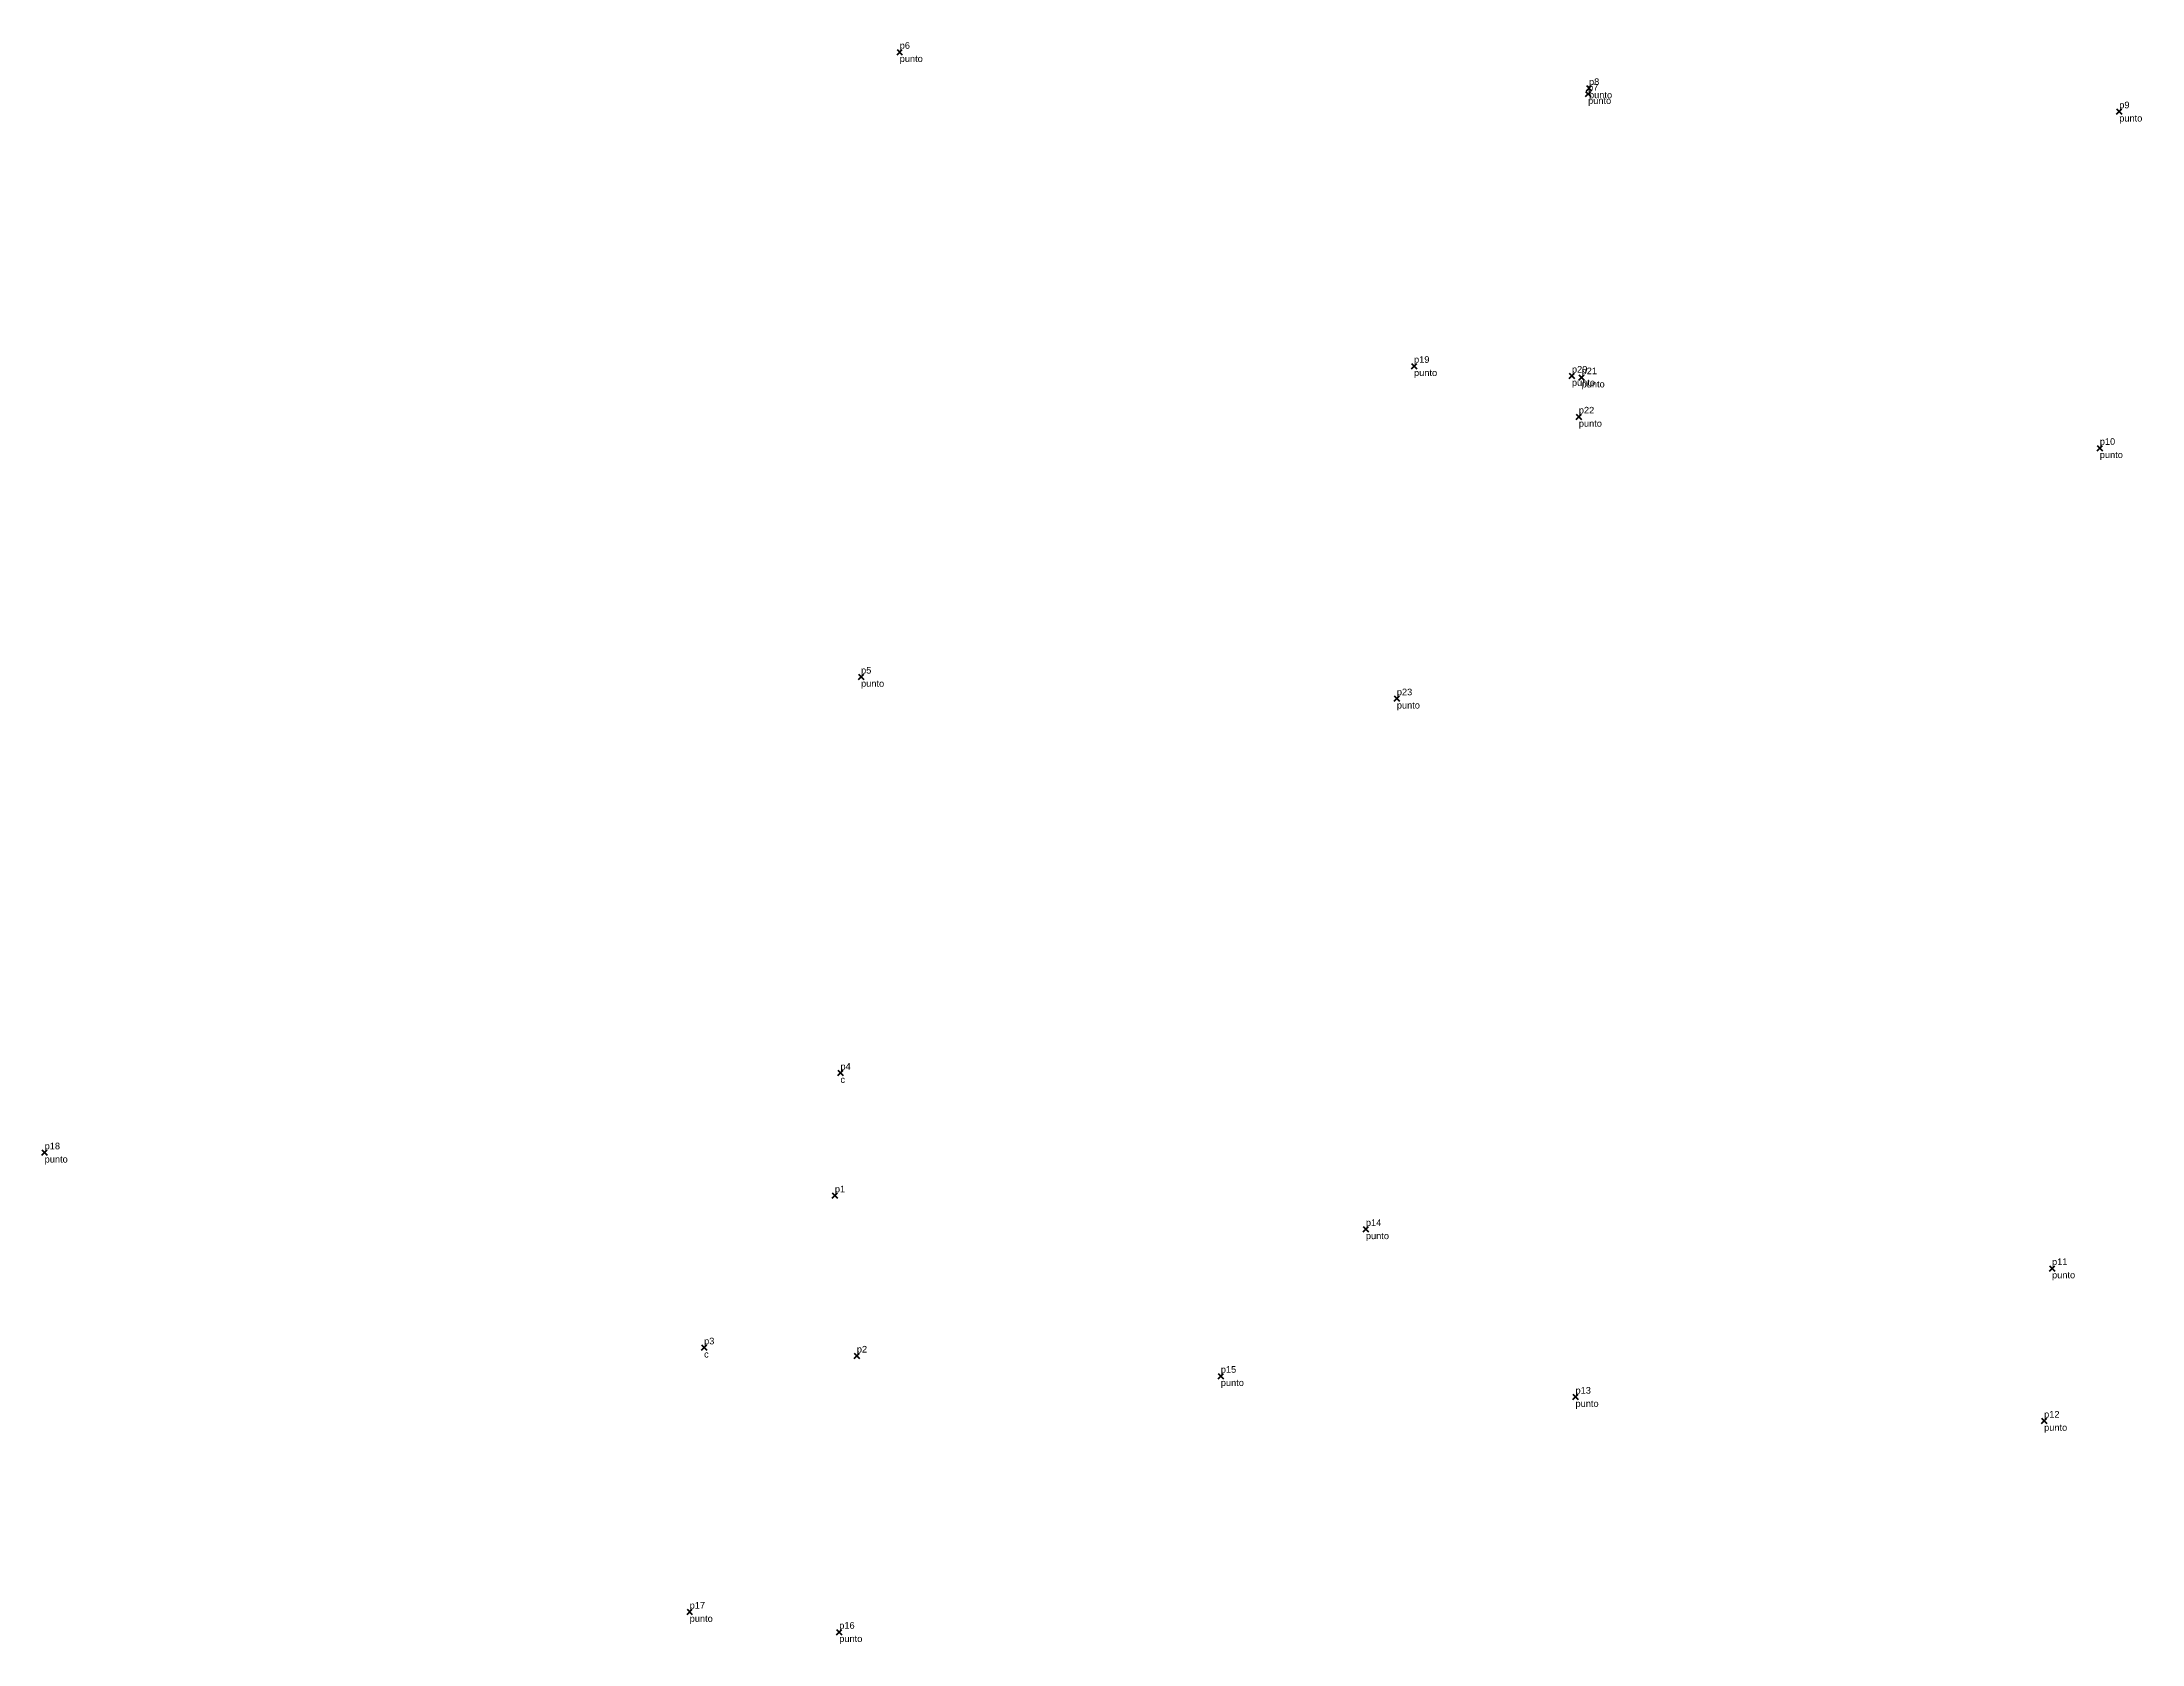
# Model space of a CAD drawing. Header units: millimetres. Extents: x 612044 to 612701, y 1320441 to 1320677.
# Drawn here: x 612043.9 to 612202.7, y 1320555.6 to 1320676.7 of the extents above; entities outside this region: 3.
import ezdxf

# ---------------------------------------------------------------- set-up
doc = ezdxf.new("R2010")
doc.units = ezdxf.units.MM
doc.header["$PDMODE"] = 3
doc.header["$PDSIZE"] = 0.2
for name, color, linetype, lineweight in [('c', 174, 'CONTINUOUS', 100), ('Point', 5, 'CONTINUOUS', 100), ('Point_Name', 1, 'CONTINUOUS', 100), ('punto', 174, 'CONTINUOUS', 100)]:
    doc.layers.add(name, color=color, linetype=linetype, lineweight=lineweight)
doc.styles.get("Standard").update_dxf_attribs({"font": 'arial.ttf', "width": 0.65})

msp = doc.modelspace()

# ---------------------------------------------------------------- linework, layer by layer
at = {"layer": 'c'}
for p in [(612104.25, 1320598.79, 79.64), (612093.94, 1320578.03, 80.64)]:
    msp.add_point(p, dxfattribs=at)
at = {"layer": 'Point'}
for p in [(612103.83, 1320589.52, 80.31), (612105.49, 1320577.41, 80.34)]:
    msp.add_point(p, dxfattribs=at)
at = {"layer": 'punto'}
for p in [(612108.73, 1320675.96, 79.3), (612160.78, 1320672.79, 78.65), (612160.85, 1320673.22, 78.63), (612200.94, 1320671.46, 77.59), (612147.62, 1320652.22, 78.9), (612159.56, 1320651.48, 79.15), (612160.29, 1320651.36, 79.14), (612160.08, 1320648.39, 79.11), (612199.47, 1320646.02, 77.79), (612105.81, 1320628.73, 79.56), (612146.32, 1320627.09, 78.65), (612044.08, 1320592.77, 80.68), (612143.98, 1320586.98, 78.67), (612195.86, 1320584.02, 77.83), (612133.01, 1320575.88, 78.88), (612159.83, 1320574.3, 78.33), (612195.26, 1320572.49, 77.49), (612092.85, 1320558.05, 79.5), (612104.16, 1320556.53, 79.38), (612699.63, 1320441.82, 68.61)]:
    msp.add_point(p, dxfattribs=at)

# ---------------------------------------------------------------- texts
at = {"layer": 'c'}
for s, p in [('p4', (612104.25, 1320599.04)), ('c', (612104.25, 1320598.04)), ('p3', (612093.94, 1320578.28)), ('c', (612093.94, 1320577.28))]:
    msp.add_text(s, height=0.5, dxfattribs=at).set_placement(p)
at = {"layer": 'Point_Name'}
for s, p in [('p1', (612103.83, 1320589.77)), ('p2', (612105.49, 1320577.66))]:
    msp.add_text(s, height=0.5, dxfattribs=at).set_placement(p)
at = {"layer": 'punto'}
for s, p in [('p6', (612108.73, 1320676.21)), ('punto', (612108.73, 1320675.21)), ('p7', (612160.78, 1320673.04)), ('punto', (612160.78, 1320672.04)), ('p8', (612160.85, 1320673.47)), ('punto', (612160.85, 1320672.47)), ('p9', (612200.94, 1320671.71)), ('punto', (612200.94, 1320670.71)), ('p19', (612147.62, 1320652.47)), ('punto', (612147.62, 1320651.47)), ('p20', (612159.56, 1320651.73)), ('p21', (612160.29, 1320651.61)), ('punto', (612159.56, 1320650.73)), ('punto', (612160.29, 1320650.61)), ('p22', (612160.08, 1320648.64)), ('punto', (612160.08, 1320647.64)), ('p10', (612199.47, 1320646.27)), ('punto', (612199.47, 1320645.27)), ('p5', (612105.81, 1320628.98)), ('punto', (612105.81, 1320627.98)), ('p23', (612146.32, 1320627.34)), ('punto', (612146.32, 1320626.34)), ('p18', (612044.08, 1320593.02)), ('punto', (612044.08, 1320592.02)), ('p14', (612143.98, 1320587.23)), ('punto', (612143.98, 1320586.23)), ('p11', (612195.86, 1320584.27)), ('punto', (612195.86, 1320583.27)), ('p15', (612133.01, 1320576.13)), ('punto', (612133.01, 1320575.13)), ('p13', (612159.83, 1320574.55)), ('punto', (612159.83, 1320573.55)), ('p12', (612195.26, 1320572.74)), ('punto', (612195.26, 1320571.74)), ('p17', (612092.85, 1320558.3)), ('punto', (612092.85, 1320557.3)), ('p16', (612104.16, 1320556.78)), ('punto', (612104.16, 1320555.78)), ('p24', (612699.63, 1320442.07)), ('punto', (612699.63, 1320441.07))]:
    msp.add_text(s, height=0.5, dxfattribs=at).set_placement(p)

doc.saveas('drawing.dxf')
